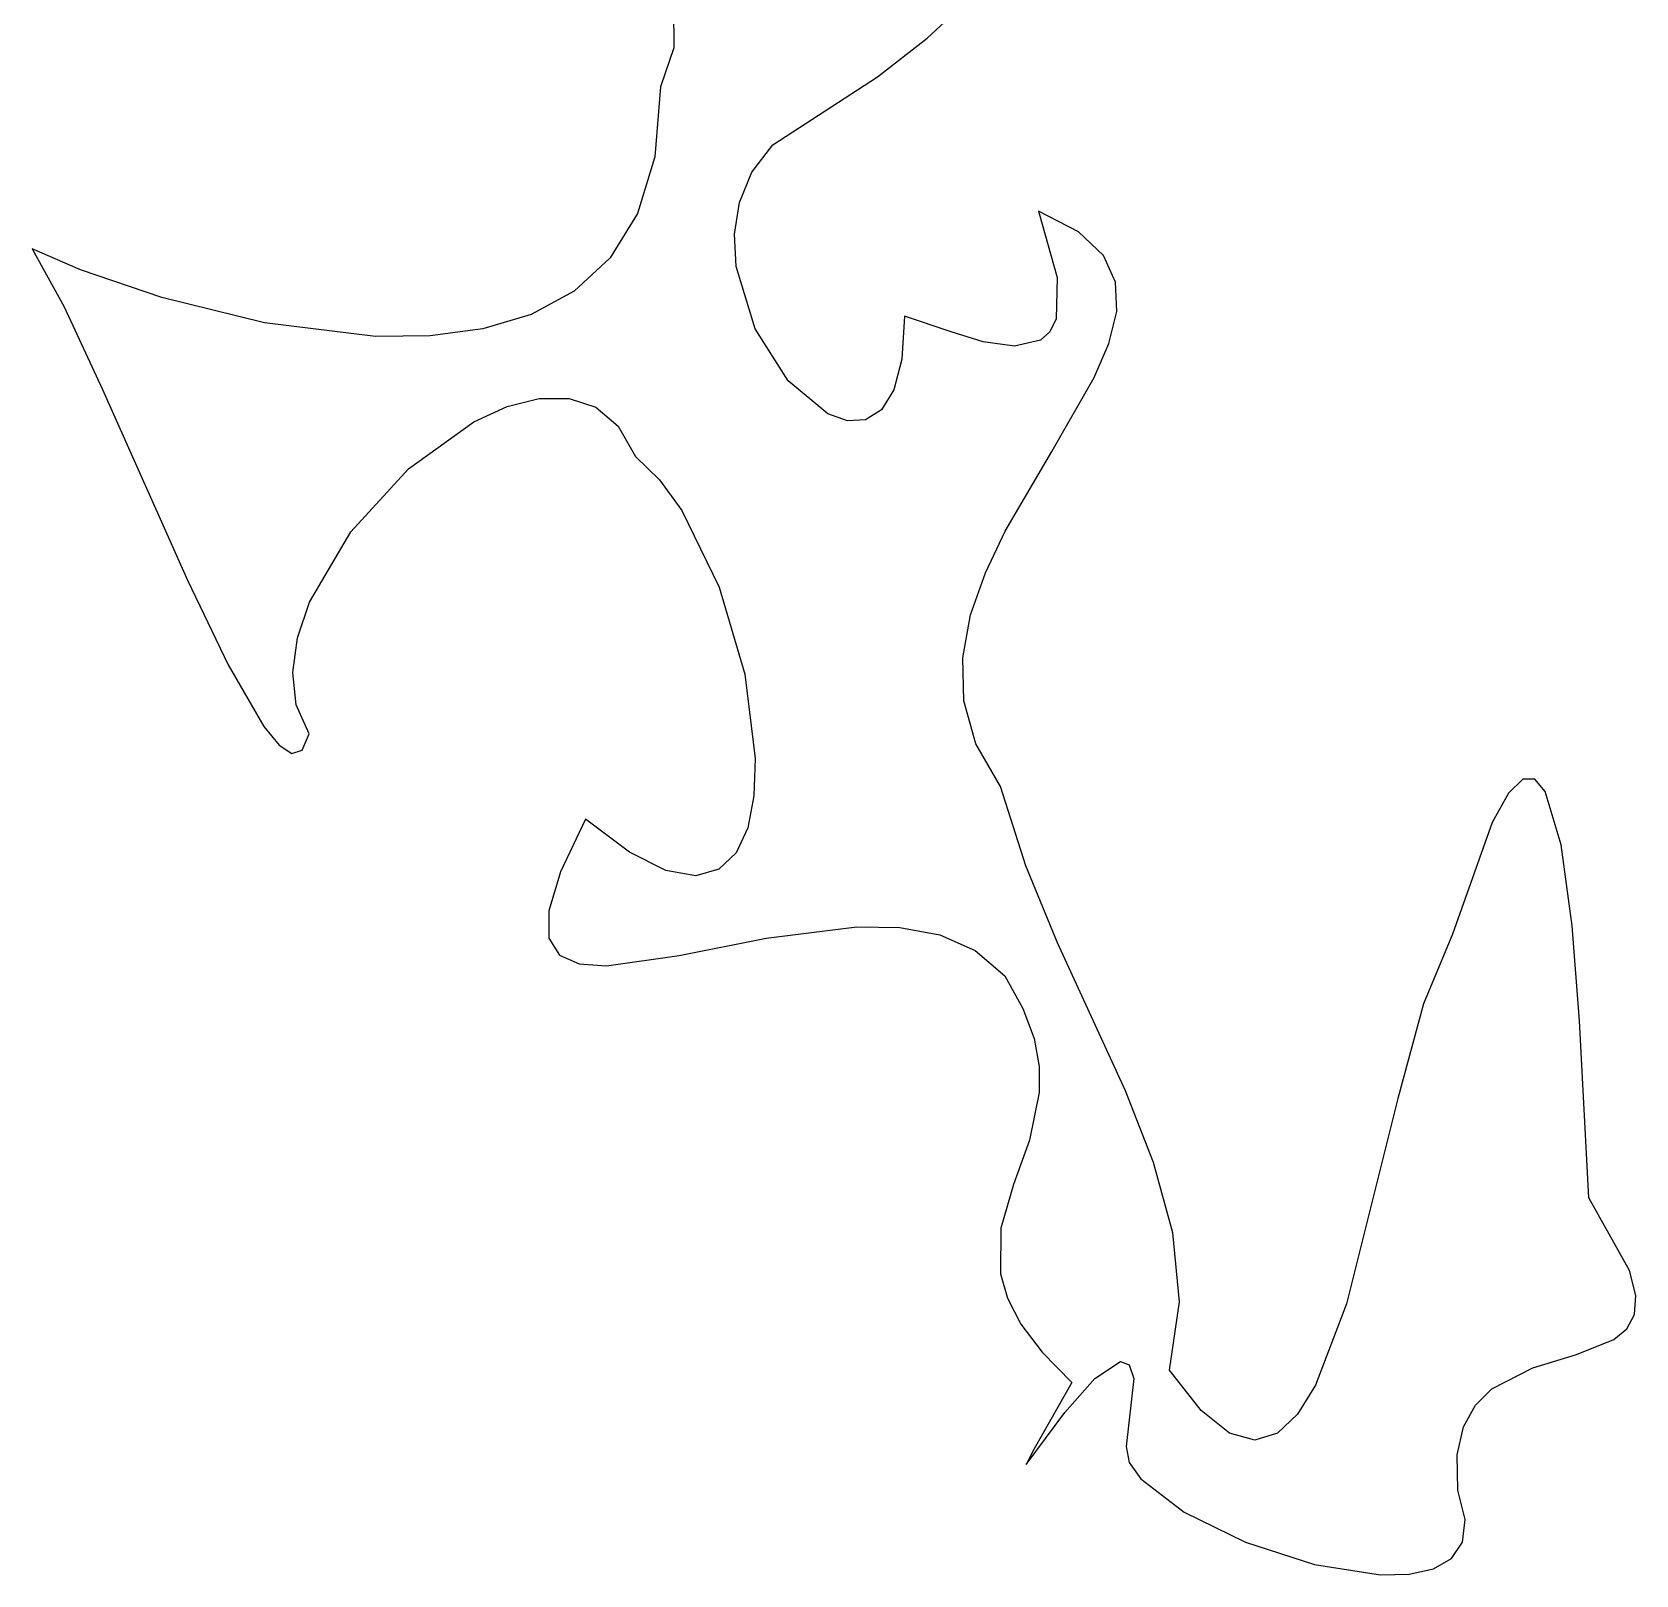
# Model space of a CAD drawing. Extents: x 0 to 245, y 66 to 287.
# Drawn here: x 9.6 to 57.37, y 66.17 to 112.13 of the extents above; entities that cross this region are included whole.
import ezdxf

# ---------------------------------------------------------------- set-up
doc = ezdxf.new("R2010")
doc.units = 0

msp = doc.modelspace()

# ---------------------------------------------------------------- linework, layer by layer
at = {"layer": 'Tête'}
for p, q in [((36.261739, 111.950014), (37.631149, 113.218615)), ((28.709019, 112.842304), (28.715996, 111.658343)), ((34.785785, 110.799626), (36.261739, 111.950014)), ((28.715996, 111.658343), (28.31974, 110.49884)), ((28.31974, 110.49884), (28.15045, 108.413183)), ((31.66403, 108.77116), (34.785785, 110.799626)), ((31.039879, 107.952962), (31.66403, 108.77116)), ((28.15045, 108.413183), (27.634983, 106.727158)), ((30.669754, 107.054707), (31.039879, 107.952962)), ((30.524053, 106.107818), (30.669754, 107.054707)), ((27.634983, 106.727158), (26.81893, 105.406108)), ((40.766701, 106.183024), (39.57734, 106.79609)), ((39.57734, 106.79609), (40.13465, 104.815999)), ((30.57317, 105.143716), (30.524053, 106.107818)), ((41.511948, 105.474912), (40.766701, 106.183024)), ((11.043155, 105.051368), (9.60154, 105.67681)), ((9.60154, 105.67681), (10.554338, 103.943122)), ((26.81893, 105.406108), (25.747884, 104.415378)), ((31.137443, 103.289562), (30.57317, 105.143716)), ((41.872253, 104.679024), (41.511948, 105.474912)), ((13.470867, 104.222344), (11.043155, 105.051368)), ((40.13465, 104.815999), (40.106864, 103.584016)), ((41.906785, 103.80263), (41.872253, 104.679024)), ((16.519935, 103.466986), (13.470867, 104.222344)), ((25.747884, 104.415378), (24.467438, 103.720313)), ((10.554338, 103.943122), (11.70024, 101.483994)), ((24.467438, 103.720313), (23.023183, 103.286255)), ((35.58255, 103.66946), (35.504726, 102.38921)), ((36.976697, 103.196833), (35.58255, 103.66946)), ((41.674713, 102.853001), (41.906785, 103.80263)), ((19.825621, 103.06254), (16.519935, 103.466986)), ((23.023183, 103.286255), (21.460714, 103.07855)), ((32.125743, 101.74362), (31.137443, 103.289562)), ((37.9289, 102.906549), (36.976697, 103.196833)), ((39.917809, 103.202622), (39.635579, 102.953124)), ((40.106864, 103.584016), (39.917809, 103.202622)), ((21.460714, 103.07855), (19.825621, 103.06254)), ((38.862393, 102.776308), (37.9289, 102.906549)), ((39.635579, 102.953124), (38.862393, 102.776308)), ((41.235208, 101.837408), (41.674713, 102.853001)), ((35.504726, 102.38921), (35.266471, 101.468809)), ((39.970579, 99.637413), (41.235208, 101.837408)), ((11.70024, 101.483994), (14.230025, 95.79879)), ((33.301235, 100.757264), (32.125743, 101.74362)), ((35.266471, 101.468809), (34.897391, 100.876836)), ((22.763498, 100.523365), (23.751743, 100.973483)), ((23.751743, 100.973483), (24.706407, 101.215092)), ((24.706407, 101.215092), (25.596498, 101.217864)), ((25.596498, 101.217864), (26.391025, 100.951471)), ((26.391025, 100.951471), (27.058996, 100.385585)), ((34.897391, 100.876836), (34.427089, 100.581869)), ((20.81023, 99.118909), (22.763498, 100.523365)), ((27.058996, 100.385585), (27.56942, 99.48988)), ((33.885169, 100.552485), (33.301235, 100.757264)), ((34.427089, 100.581869), (33.885169, 100.552485)), ((27.56942, 99.48988), (28.286691, 98.790808)), ((38.586257, 97.260808), (39.970579, 99.637413)), ((19.094533, 97.244345), (20.81023, 99.118909)), ((28.286691, 98.790808), (28.949494, 97.876376)), ((28.949494, 97.876376), (30.065832, 95.588746)), ((17.86434, 95.142294), (19.094533, 97.244345)), ((37.997135, 96.024454), (38.586257, 97.260808)), ((37.555601, 94.765759), (37.997135, 96.024454)), ((14.230025, 95.79879), (15.443242, 93.277401)), ((30.065832, 95.588746), (30.826704, 93.00162)), ((17.508786, 94.081779), (17.86434, 95.142294)), ((37.320823, 93.491995), (37.555601, 94.765759)), ((17.367582, 93.055375), (17.508786, 94.081779)), ((15.443242, 93.277401), (16.50823, 91.439946)), ((37.351972, 92.210431), (37.320823, 93.491995)), ((17.471719, 92.09341), (17.367582, 93.055375)), ((30.826704, 93.00162), (31.140382, 90.489628)), ((37.708218, 90.92834), (37.351972, 92.210431)), ((17.85219, 91.22621), (17.471719, 92.09341)), ((16.50823, 91.439946), (16.958472, 90.887801)), ((16.958472, 90.887801), (17.339657, 90.638768)), ((17.641119, 90.73689), (17.85219, 91.22621)), ((38.44873, 89.65299), (37.708218, 90.92834)), ((17.339657, 90.638768), (17.641119, 90.73689)), ((31.140382, 90.489628), (31.100859, 89.378878)), ((53.998588, 89.869757), (53.577913, 89.458946)), ((54.360587, 89.870099), (53.998588, 89.869757)), ((54.669148, 89.511083), (54.360587, 89.870099)), ((31.100859, 89.378878), (30.915138, 88.427398)), ((39.200779, 87.289311), (38.44873, 89.65299)), ((53.577913, 89.458946), (53.093326, 88.586555)), ((55.146898, 87.919423), (54.669148, 89.511083)), ((26.08858, 88.68558), (25.344901, 87.117612)), ((27.392269, 87.698042), (26.08858, 88.68558)), ((30.915138, 88.427398), (30.571754, 87.682016)), ((53.093326, 88.586555), (51.91147, 85.25259)), ((55.47373, 85.503663), (55.146898, 87.919423)), ((28.480965, 87.150745), (27.392269, 87.698042)), ((30.571754, 87.682016), (30.059242, 87.18956)), ((25.344901, 87.117612), (24.994789, 85.951737)), ((29.366134, 86.99686), (28.480965, 87.150745)), ((30.059242, 87.18956), (29.366134, 86.99686)), ((40.147413, 84.995476), (39.200779, 87.289311)), ((24.994789, 85.951737), (24.997445, 85.138255)), ((24.997445, 85.138255), (25.312069, 84.627467)), ((28.874274, 84.617251), (31.466414, 85.136108)), ((31.466414, 85.136108), (34.164056, 85.474142)), ((34.164056, 85.474142), (35.450444, 85.451102)), ((35.450444, 85.451102), (36.640809, 85.233756)), ((36.640809, 85.233756), (37.694354, 84.772405)), ((51.91147, 85.25259), (51.046424, 83.177499)), ((55.691538, 82.672692), (55.47373, 85.503663)), ((25.312069, 84.627467), (25.897863, 84.369672)), ((26.714028, 84.315171), (28.874274, 84.617251)), ((37.694354, 84.772405), (38.57028, 84.01735)), ((42.164578, 80.586586), (40.147413, 84.995476)), ((25.897863, 84.369672), (26.714028, 84.315171)), ((38.57028, 84.01735), (39.113397, 83.043513)), ((51.046424, 83.177499), (50.283962, 80.362138)), ((39.113397, 83.043513), (39.443472, 82.146558)), ((55.96765, 77.40067), (55.691538, 82.672692)), ((39.443472, 82.146558), (39.594205, 81.316199)), ((39.594205, 81.316199), (39.599298, 80.542148)), ((39.599298, 80.542148), (39.307369, 79.121818)), ((43.005182, 78.456157), (42.164578, 80.586586)), ((50.283962, 80.362138), (48.753369, 74.249491)), ((39.307369, 79.121818), (38.837291, 77.803269)), ((43.580516, 76.364823), (43.005182, 78.456157)), ((38.837291, 77.803269), (38.458675, 76.504198)), ((57.18027, 75.241), (55.96765, 77.40067)), ((38.458675, 76.504198), (38.441129, 75.142305)), ((43.775617, 74.304897), (43.580516, 76.364823)), ((38.441129, 75.142305), (38.652009, 74.412081)), ((57.37074, 74.493578), (57.18027, 75.241)), ((38.652009, 74.412081), (39.054261, 73.635289)), ((43.47552, 72.26869), (43.775617, 74.304897)), ((48.753369, 74.249491), (47.828524, 71.821648)), ((57.331906, 73.923117), (57.37074, 74.493578)), ((39.054261, 73.635289), (39.681584, 72.801642)), ((57.099712, 73.49613), (57.331906, 73.923117)), ((55.602395, 72.741166), (56.710101, 73.179134)), ((56.710101, 73.179134), (57.099712, 73.49613)), ((39.681584, 72.801642), (40.56768, 71.90085)), ((54.29633, 72.341329), (55.602395, 72.741166)), ((41.256078, 72.023226), (42.02315, 72.528367)), ((42.02315, 72.528367), (42.282047, 72.431913)), ((42.282047, 72.431913), (42.416145, 72.018857)), ((44.422579, 71.071931), (43.47552, 72.26869)), ((53.079449, 71.711738), (54.29633, 72.341329)), ((40.56768, 71.90085), (39.451658, 69.926494)), ((40.365161, 71.006953), (41.256078, 72.023226)), ((42.416145, 72.018857), (42.18483, 69.99118)), ((47.828524, 71.821648), (47.291933, 70.955036)), ((52.594308, 71.22707), (53.079449, 71.711738)), ((52.239291, 70.584506), (52.594308, 71.22707)), ((39.212719, 69.45507), (40.365161, 71.006953)), ((45.267956, 70.396526), (44.422579, 71.071931)), ((47.291933, 70.955036), (46.692838, 70.392419)), ((46.021444, 70.188135), (45.267956, 70.396526)), ((46.692838, 70.392419), (46.021444, 70.188135)), ((52.050341, 69.750562), (52.239291, 70.584506)), ((39.451658, 69.926494), (39.212719, 69.45507)), ((42.18483, 69.99118), (42.280625, 69.522754)), ((52.0634, 68.69175), (52.050341, 69.750562)), ((42.280625, 69.522754), (42.627004, 69.030257)), ((42.627004, 69.030257), (43.916341, 68.037938)), ((52.282139, 67.818015), (52.0634, 68.69175)), ((43.916341, 68.037938), (45.742495, 67.143992)), ((52.208355, 67.147304), (52.282139, 67.818015)), ((45.742495, 67.143992), (47.795119, 66.478186)), ((51.880843, 66.663398), (52.208355, 67.147304)), ((47.795119, 66.478186), (49.763869, 66.170291)), ((51.338396, 66.350074), (51.880843, 66.663398)), ((49.763869, 66.170291), (50.619807, 66.191112)), ((50.619807, 66.191112), (51.338396, 66.350074))]:
    msp.add_line(p, q, dxfattribs=at)

doc.saveas('drawing.dxf')
